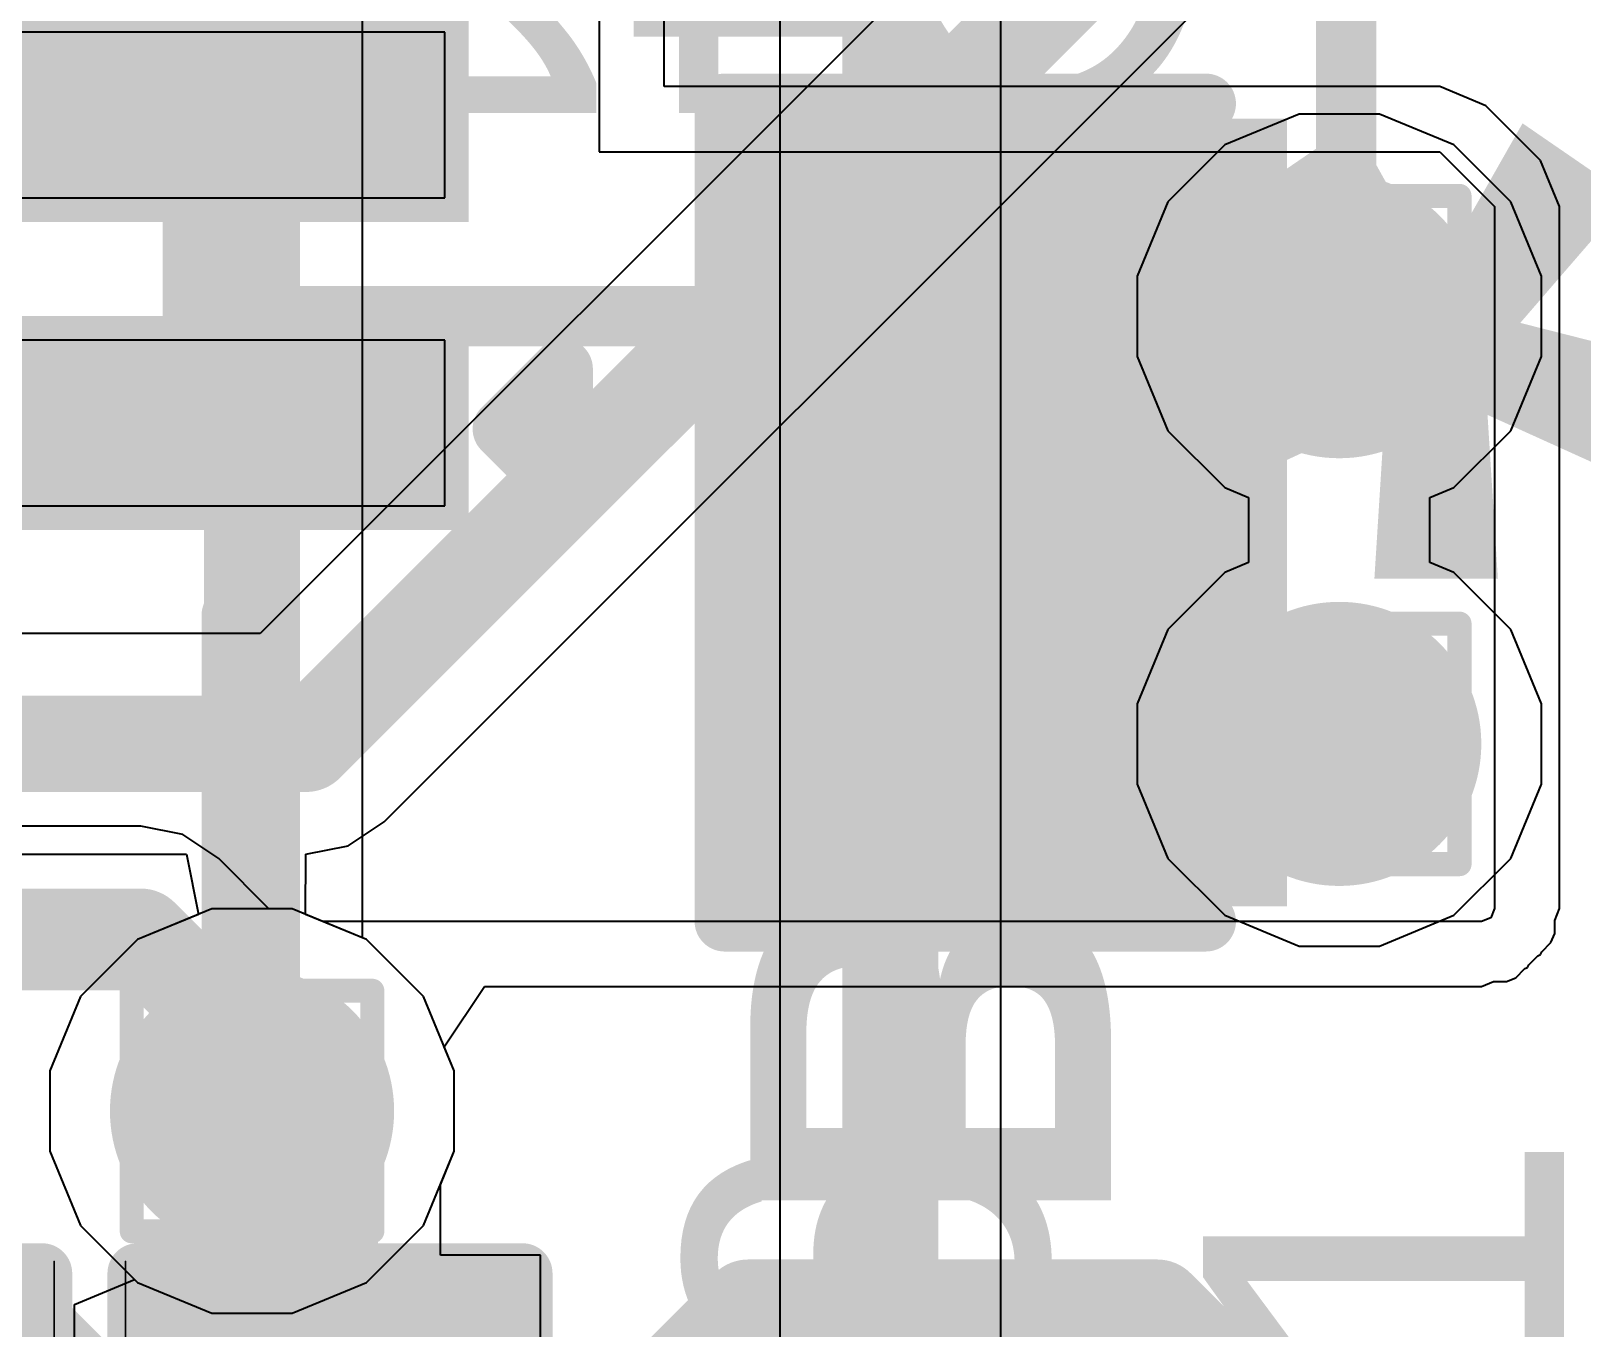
# Model space of a CAD drawing. Header units: inches. Extents: x -6 to 5433, y -4 to 5447.
# Drawn here: x 8.854 to 12.127, y 6.789 to 9.526 of the extents above; entities that cross this region are included whole.
import ezdxf

# ---------------------------------------------------------------- set-up
doc = ezdxf.new("R2010")
doc.units = ezdxf.units.IN
for name, color, linetype in [('Bottom Layer', 5, 'Continuous'), ('Bottom Overlay', 54, 'Continuous'), ('Bottom Paste', 16, 'Continuous'), ('Bottom Solder', 6, 'Continuous'), ('Drill Drawing', 1, 'Continuous'), ('Ground', 16, 'Continuous'), ('Power', 76, 'Continuous'), ('Top Layer', 1, 'Continuous'), ('Top Overlay', 2, 'Continuous'), ('Top Paste', 8, 'Continuous'), ('Top Solder', 216, 'Continuous'), ('Via Holes', 16, 'Continuous')]:
    doc.layers.add(name, color=color, linetype=linetype)
doc.styles.add('Arial', font='', dxfattribs={"height": 0.2})
doc.styles.add('Arial_Bold', font='', dxfattribs={"height": 0.2})
doc.styles.get('Arial').set_extended_font_data('Arial')
doc.styles.get('Arial_Bold').set_extended_font_data('Arial', bold=True)

# ---------------------------------------------------------------- blocks, each defined once
blk = doc.blocks.new('16_QFN__4_4__38')
at = {"layer": 'Top Layer'}
for points in [[(-1.55, 1.1402), (-1.55, 0.7902), (-2.55, 0.7902), (-2.55, 1.1402)], [(-1.55, 0.49), (-1.55, 0.14), (-2.55, 0.14), (-2.55, 0.49)]]:
    blk.add_hatch(color=1, dxfattribs=at).paths.add_polyline_path(points)
at = {"layer": 'Top Solder'}
for points in [[(-1.4992, 1.191), (-1.4992, 0.7394), (-2.6008, 0.7394), (-2.6008, 1.191)], [(-1.4992, 0.5408), (-1.4992, 0.0892), (-2.6008, 0.0892), (-2.6008, 0.5408)]]:
    blk.add_hatch(color=216, dxfattribs=at).paths.add_polyline_path(points)
at = {"layer": 'Top Overlay'}
for points in [[(-2.1, 2.1, 0.127, 0.127, 0), (-2.1, 1.3713, 0.127, 0.127, 0)], [(-1.3967, 2.1, 0.127, 0.127, 0), (-2.1, 2.1, 0.127, 0.127, 0)], [(-2.7993, 1.1049, 0.127, 0.127, 0), (-2.7993, 0.8509, 0.127, 0.127, 0)], [(-2.6723, 0.9779, 0.127, 0.127, 0), (-2.7993, 1.1049, 0.127, 0.127, 0)], [(-2.6723, 0.9779, 0.127, 0.127, 0), (-2.7993, 0.8509, 0.127, 0.127, 0)]]:
    blk.add_lwpolyline(points, format="xyseb", dxfattribs=at)
for points in [[(-2.1317, 2.1, 0.0635, 0.0635, 1), (-2.0682, 2.1, 0.0635, 0.0635, 1)], [(-2.1317, 2.1, 0.0635, 0.0635, 1), (-2.0682, 2.1, 0.0635, 0.0635, 1)], [(-2.1317, 1.3713, 0.0635, 0.0635, 1), (-2.0682, 1.3713, 0.0635, 0.0635, 1)], [(-2.8311, 1.1049, 0.0635, 0.0635, 1), (-2.7676, 1.1049, 0.0635, 0.0635, 1)], [(-2.8311, 1.1049, 0.0635, 0.0635, 1), (-2.7676, 1.1049, 0.0635, 0.0635, 1)], [(-2.7041, 0.9779, 0.0635, 0.0635, 1), (-2.6406, 0.9779, 0.0635, 0.0635, 1)], [(-2.7041, 0.9779, 0.0635, 0.0635, 1), (-2.6406, 0.9779, 0.0635, 0.0635, 1)], [(-2.8311, 0.8509, 0.0635, 0.0635, 1), (-2.7676, 0.8509, 0.0635, 0.0635, 1)], [(-2.8311, 0.8509, 0.0635, 0.0635, 1), (-2.7676, 0.8509, 0.0635, 0.0635, 1)]]:
    blk.add_lwpolyline(points, format="xyseb", close=True, dxfattribs=at)
at = {"layer": 'Top Paste'}
for p, q in [((-1.55, 1.1402), (-2.55, 1.1402)), ((-2.55, 1.1402), (-2.55, 0.7902)), ((-2.55, 0.7902), (-1.55, 0.7902)), ((-1.55, 0.49), (-2.55, 0.49)), ((-2.55, 0.49), (-2.55, 0.14)), ((-2.55, 0.14), (-1.55, 0.14))]:
    blk.add_line(p, q, dxfattribs=at)
blk = doc.blocks.new('R___0402_65')
at = {"layer": 'Top Layer'}
for points in [[(-0.6985, -0.3175), (-0.6985, 0.3175), (-0.2413, 0.3175), (-0.2413, -0.3175)], [(0.2413, -0.3175), (0.2413, 0.3175), (0.6985, 0.3175), (0.6985, -0.3175)]]:
    blk.add_hatch(color=1, dxfattribs=at).paths.add_polyline_path(points)
at = {"layer": 'Top Paste'}
for points in [[(-0.6985, -0.3175), (-0.6985, 0.3175), (-0.2413, 0.3175), (-0.2413, -0.3175)], [(0.2413, -0.3175), (0.2413, 0.3175), (0.6985, 0.3175), (0.6985, -0.3175)]]:
    blk.add_hatch(color=8, dxfattribs=at).paths.add_polyline_path(points)
at = {"layer": 'Top Solder'}
for points in [[(-0.7535, -0.3725), (-0.7535, 0.3725), (-0.1863, 0.3725), (-0.1863, -0.3725)], [(0.1863, -0.3725), (0.1863, 0.3725), (0.7535, 0.3725), (0.7535, -0.3725)]]:
    blk.add_hatch(color=216, dxfattribs=at).paths.add_polyline_path(points)
at = {"layer": 'Top Overlay'}
for points in [[(-0.7874, 0.4064, 0.127, 0.127, 0), (-0.7874, -0.4064, 0.127, 0.127, 0)], [(-0.7874, 0.4064, 0.127, 0.127, 0), (0.7874, 0.4064, 0.127, 0.127, 0)], [(0.7874, 0.4064, 0.127, 0.127, 0), (0.7874, -0.4064, 0.127, 0.127, 0)], [(-0.7874, -0.4064, 0.127, 0.127, 0), (0.7874, -0.4064, 0.127, 0.127, 0)], [(-0.8128, -0.4318, 0.00323, 0.00323, 0), (0.8128, -0.4318, 0.00323, 0.00323, 0)]]:
    blk.add_lwpolyline(points, format="xyseb", dxfattribs=at)
for points in [[(-0.8191, 0.4064, 0.0635, 0.0635, 1), (-0.7556, 0.4064, 0.0635, 0.0635, 1)], [(-0.8191, 0.4064, 0.0635, 0.0635, 1), (-0.7556, 0.4064, 0.0635, 0.0635, 1)], [(0.7556, 0.4064, 0.0635, 0.0635, 1), (0.8191, 0.4064, 0.0635, 0.0635, 1)], [(0.7556, 0.4064, 0.0635, 0.0635, 1), (0.8191, 0.4064, 0.0635, 0.0635, 1)], [(-0.8191, -0.4064, 0.0635, 0.0635, 1), (-0.7556, -0.4064, 0.0635, 0.0635, 1)], [(-0.8191, -0.4064, 0.0635, 0.0635, 1), (-0.7556, -0.4064, 0.0635, 0.0635, 1)], [(0.7556, -0.4064, 0.0635, 0.0635, 1), (0.8191, -0.4064, 0.0635, 0.0635, 1)], [(0.7556, -0.4064, 0.0635, 0.0635, 1), (0.8191, -0.4064, 0.0635, 0.0635, 1)], [(-0.8136, -0.4318, 0.00161, 0.00161, 1), (-0.812, -0.4318, 0.00161, 0.00161, 1)], [(0.812, -0.4318, 0.00161, 0.00161, 1), (0.8136, -0.4318, 0.00161, 0.00161, 1)]]:
    blk.add_lwpolyline(points, format="xyseb", close=True, dxfattribs=at)
blk = doc.blocks.new('R___0402_74')
at = {"layer": 'Top Layer'}
for points in [[(-0.6985, -0.3175), (-0.6985, 0.3175), (-0.2413, 0.3175), (-0.2413, -0.3175)], [(0.2413, -0.3175), (0.2413, 0.3175), (0.6985, 0.3175), (0.6985, -0.3175)]]:
    blk.add_hatch(color=1, dxfattribs=at).paths.add_polyline_path(points)
at = {"layer": 'Top Paste'}
for points in [[(-0.6985, -0.3175), (-0.6985, 0.3175), (-0.2413, 0.3175), (-0.2413, -0.3175)], [(0.2413, -0.3175), (0.2413, 0.3175), (0.6985, 0.3175), (0.6985, -0.3175)]]:
    blk.add_hatch(color=8, dxfattribs=at).paths.add_polyline_path(points)
at = {"layer": 'Top Solder'}
for points in [[(-0.7535, -0.3725), (-0.7535, 0.3725), (-0.1863, 0.3725), (-0.1863, -0.3725)], [(0.1863, -0.3725), (0.1863, 0.3725), (0.7535, 0.3725), (0.7535, -0.3725)]]:
    blk.add_hatch(color=216, dxfattribs=at).paths.add_polyline_path(points)
at = {"layer": 'Top Overlay'}
for points in [[(-0.7874, -0.4064, 0.127, 0.127, 0), (-0.7874, 0.4064, 0.127, 0.127, 0)], [(0.7874, 0.4064, 0.127, 0.127, 0), (-0.7874, 0.4064, 0.127, 0.127, 0)], [(0.7874, -0.4064, 0.127, 0.127, 0), (0.7874, 0.4064, 0.127, 0.127, 0)], [(0.7874, -0.4064, 0.127, 0.127, 0), (-0.7874, -0.4064, 0.127, 0.127, 0)], [(0.8128, -0.4318, 0.00323, 0.00323, 0), (-0.8128, -0.4318, 0.00323, 0.00323, 0)]]:
    blk.add_lwpolyline(points, format="xyseb", dxfattribs=at)
for points in [[(-0.8191, 0.4064, 0.0635, 0.0635, 1), (-0.7556, 0.4064, 0.0635, 0.0635, 1)], [(-0.8191, 0.4064, 0.0635, 0.0635, 1), (-0.7556, 0.4064, 0.0635, 0.0635, 1)], [(0.7556, 0.4064, 0.0635, 0.0635, 1), (0.8191, 0.4064, 0.0635, 0.0635, 1)], [(0.7556, 0.4064, 0.0635, 0.0635, 1), (0.8191, 0.4064, 0.0635, 0.0635, 1)], [(-0.8191, -0.4064, 0.0635, 0.0635, 1), (-0.7556, -0.4064, 0.0635, 0.0635, 1)], [(-0.8191, -0.4064, 0.0635, 0.0635, 1), (-0.7556, -0.4064, 0.0635, 0.0635, 1)], [(0.7556, -0.4064, 0.0635, 0.0635, 1), (0.8191, -0.4064, 0.0635, 0.0635, 1)], [(0.7556, -0.4064, 0.0635, 0.0635, 1), (0.8191, -0.4064, 0.0635, 0.0635, 1)], [(-0.8136, -0.4318, 0.00161, 0.00161, 1), (-0.812, -0.4318, 0.00161, 0.00161, 1)], [(0.812, -0.4318, 0.00161, 0.00161, 1), (0.8136, -0.4318, 0.00161, 0.00161, 1)]]:
    blk.add_lwpolyline(points, format="xyseb", close=True, dxfattribs=at)
blk = doc.blocks.new('T__________B_121')
at = {"layer": 'Bottom Layer'}
blk.add_hatch(color=5, dxfattribs=at).paths.add_polyline_path([(0.381, 0.762), (-0.381, 0.762), (-0.762, 0.381), (-0.762, -0.381), (-0.381, -0.762), (0.381, -0.762), (0.762, -0.381), (0.762, 0.381)])
at = {"layer": 'Bottom Paste'}
blk.add_hatch(color=16, dxfattribs=at).paths.add_polyline_path([(0.381, 0.762), (-0.381, 0.762), (-0.762, 0.381), (-0.762, -0.381), (-0.381, -0.762), (0.381, -0.762), (0.762, -0.381), (0.762, 0.381)])
at = {"layer": 'Bottom Solder'}
blk.add_hatch(color=6, dxfattribs=at).paths.add_polyline_path([(0.4318, 0.8636), (-0.4318, 0.8636), (-0.8636, 0.4318), (-0.8636, -0.4318), (-0.4318, -0.8636), (0.4318, -0.8636), (0.8636, -0.4318), (0.8636, 0.4318)])
at = {"layer": 'Bottom Overlay'}
for points in [[(-0.4318, 0.9398, 0.2, 0.2, 0), (-0.9398, 0.4318, 0.2, 0.2, 0)], [(-0.4318, 0.9398, 0.2, 0.2, 0), (0.4318, 0.9398, 0.2, 0.2, 0)], [(0.4318, 0.9398, 0.2, 0.2, 0), (0.9398, 0.4318, 0.2, 0.2, 0)], [(-0.9398, 0.4318, 0.2, 0.2, 0), (-0.9398, -0.4318, 0.2, 0.2, 0)], [(0.9398, 0.4318, 0.2, 0.2, 0), (0.9398, -0.4318, 0.2, 0.2, 0)], [(-0.9398, -0.4318, 0.2, 0.2, 0), (-0.4318, -0.9398, 0.2, 0.2, 0)], [(0.9398, -0.4318, 0.2, 0.2, 0), (0.4318, -0.9398, 0.2, 0.2, 0)], [(-0.4318, -0.9398, 0.2, 0.2, 0), (0.4318, -0.9398, 0.2, 0.2, 0)]]:
    blk.add_lwpolyline(points, format="xyseb", dxfattribs=at)
for points in [[(-0.4818, 0.9398, 0.1, 0.1, 1), (-0.3818, 0.9398, 0.1, 0.1, 1)], [(-0.4818, 0.9398, 0.1, 0.1, 1), (-0.3818, 0.9398, 0.1, 0.1, 1)], [(0.3818, 0.9398, 0.1, 0.1, 1), (0.4818, 0.9398, 0.1, 0.1, 1)], [(0.3818, 0.9398, 0.1, 0.1, 1), (0.4818, 0.9398, 0.1, 0.1, 1)], [(-0.9898, 0.4318, 0.1, 0.1, 1), (-0.8898, 0.4318, 0.1, 0.1, 1)], [(-0.9898, 0.4318, 0.1, 0.1, 1), (-0.8898, 0.4318, 0.1, 0.1, 1)], [(0.8898, 0.4318, 0.1, 0.1, 1), (0.9898, 0.4318, 0.1, 0.1, 1)], [(0.8898, 0.4318, 0.1, 0.1, 1), (0.9898, 0.4318, 0.1, 0.1, 1)], [(-0.9898, -0.4318, 0.1, 0.1, 1), (-0.8898, -0.4318, 0.1, 0.1, 1)], [(-0.9898, -0.4318, 0.1, 0.1, 1), (-0.8898, -0.4318, 0.1, 0.1, 1)], [(0.8898, -0.4318, 0.1, 0.1, 1), (0.9898, -0.4318, 0.1, 0.1, 1)], [(0.8898, -0.4318, 0.1, 0.1, 1), (0.9898, -0.4318, 0.1, 0.1, 1)], [(-0.4818, -0.9398, 0.1, 0.1, 1), (-0.3818, -0.9398, 0.1, 0.1, 1)], [(-0.4818, -0.9398, 0.1, 0.1, 1), (-0.3818, -0.9398, 0.1, 0.1, 1)], [(0.3818, -0.9398, 0.1, 0.1, 1), (0.4818, -0.9398, 0.1, 0.1, 1)], [(0.3818, -0.9398, 0.1, 0.1, 1), (0.4818, -0.9398, 0.1, 0.1, 1)]]:
    blk.add_lwpolyline(points, format="xyseb", close=True, dxfattribs=at)
blk = doc.blocks.new('T__________B_122')
at = {"layer": 'Bottom Layer'}
blk.add_hatch(color=5, dxfattribs=at).paths.add_polyline_path([(0.381, 0.762), (-0.381, 0.762), (-0.762, 0.381), (-0.762, -0.381), (-0.381, -0.762), (0.381, -0.762), (0.762, -0.381), (0.762, 0.381)])
at = {"layer": 'Bottom Paste'}
blk.add_hatch(color=16, dxfattribs=at).paths.add_polyline_path([(0.381, 0.762), (-0.381, 0.762), (-0.762, 0.381), (-0.762, -0.381), (-0.381, -0.762), (0.381, -0.762), (0.762, -0.381), (0.762, 0.381)])
at = {"layer": 'Bottom Solder'}
blk.add_hatch(color=6, dxfattribs=at).paths.add_polyline_path([(0.4318, 0.8636), (-0.4318, 0.8636), (-0.8636, 0.4318), (-0.8636, -0.4318), (-0.4318, -0.8636), (0.4318, -0.8636), (0.8636, -0.4318), (0.8636, 0.4318)])
at = {"layer": 'Bottom Overlay'}
for points in [[(-0.4318, 0.9398, 0.2, 0.2, 0), (-0.9398, 0.4318, 0.2, 0.2, 0)], [(-0.4318, 0.9398, 0.2, 0.2, 0), (0.4318, 0.9398, 0.2, 0.2, 0)], [(0.4318, 0.9398, 0.2, 0.2, 0), (0.9398, 0.4318, 0.2, 0.2, 0)], [(-0.9398, 0.4318, 0.2, 0.2, 0), (-0.9398, -0.4318, 0.2, 0.2, 0)], [(0.9398, 0.4318, 0.2, 0.2, 0), (0.9398, -0.4318, 0.2, 0.2, 0)], [(-0.9398, -0.4318, 0.2, 0.2, 0), (-0.4318, -0.9398, 0.2, 0.2, 0)], [(0.9398, -0.4318, 0.2, 0.2, 0), (0.4318, -0.9398, 0.2, 0.2, 0)], [(-0.4318, -0.9398, 0.2, 0.2, 0), (0.4318, -0.9398, 0.2, 0.2, 0)]]:
    blk.add_lwpolyline(points, format="xyseb", dxfattribs=at)
for points in [[(-0.4818, 0.9398, 0.1, 0.1, 1), (-0.3818, 0.9398, 0.1, 0.1, 1)], [(-0.4818, 0.9398, 0.1, 0.1, 1), (-0.3818, 0.9398, 0.1, 0.1, 1)], [(0.3818, 0.9398, 0.1, 0.1, 1), (0.4818, 0.9398, 0.1, 0.1, 1)], [(0.3818, 0.9398, 0.1, 0.1, 1), (0.4818, 0.9398, 0.1, 0.1, 1)], [(-0.9898, 0.4318, 0.1, 0.1, 1), (-0.8898, 0.4318, 0.1, 0.1, 1)], [(-0.9898, 0.4318, 0.1, 0.1, 1), (-0.8898, 0.4318, 0.1, 0.1, 1)], [(0.8898, 0.4318, 0.1, 0.1, 1), (0.9898, 0.4318, 0.1, 0.1, 1)], [(0.8898, 0.4318, 0.1, 0.1, 1), (0.9898, 0.4318, 0.1, 0.1, 1)], [(-0.9898, -0.4318, 0.1, 0.1, 1), (-0.8898, -0.4318, 0.1, 0.1, 1)], [(-0.9898, -0.4318, 0.1, 0.1, 1), (-0.8898, -0.4318, 0.1, 0.1, 1)], [(0.8898, -0.4318, 0.1, 0.1, 1), (0.9898, -0.4318, 0.1, 0.1, 1)], [(0.8898, -0.4318, 0.1, 0.1, 1), (0.9898, -0.4318, 0.1, 0.1, 1)], [(-0.4818, -0.9398, 0.1, 0.1, 1), (-0.3818, -0.9398, 0.1, 0.1, 1)], [(-0.4818, -0.9398, 0.1, 0.1, 1), (-0.3818, -0.9398, 0.1, 0.1, 1)], [(0.3818, -0.9398, 0.1, 0.1, 1), (0.4818, -0.9398, 0.1, 0.1, 1)], [(0.3818, -0.9398, 0.1, 0.1, 1), (0.4818, -0.9398, 0.1, 0.1, 1)]]:
    blk.add_lwpolyline(points, format="xyseb", close=True, dxfattribs=at)
blk = doc.blocks.new('C___0805_169')
at = {"layer": 'Top Layer'}
blk.add_hatch(color=1, dxfattribs=at).paths.add_polyline_path([(0.508, 0.762), (1.524, 0.762), (1.524, -0.762), (0.508, -0.762)])
at = {"layer": 'Top Paste'}
blk.add_hatch(color=8, dxfattribs=at).paths.add_polyline_path([(0.508, 0.762), (1.524, 0.762), (1.524, -0.762), (0.508, -0.762)])
at = {"layer": 'Top Solder'}
blk.add_hatch(color=216, dxfattribs=at).paths.add_polyline_path([(0.438, 0.832), (1.594, 0.832), (1.594, -0.832), (0.438, -0.832)])
at = {"layer": 'Top Overlay'}
for points in [[(1.6256, 0.8636, 0.127, 0.127, 0), (0.6096, 0.8636, 0.127, 0.127, 0)], [(1.6256, 0.8636, 0.127, 0.127, 0), (1.6256, -0.8636, 0.127, 0.127, 0)], [(1.6256, -0.8636, 0.127, 0.127, 0), (0.6096, -0.8636, 0.127, 0.127, 0)]]:
    blk.add_lwpolyline(points, format="xyseb", dxfattribs=at)
for points in [[(0.5778, 0.8636, 0.0635, 0.0635, 1), (0.6413, 0.8636, 0.0635, 0.0635, 1)], [(1.5938, 0.8636, 0.0635, 0.0635, 1), (1.6574, 0.8636, 0.0635, 0.0635, 1)], [(1.5938, 0.8636, 0.0635, 0.0635, 1), (1.6574, 0.8636, 0.0635, 0.0635, 1)], [(0.5778, -0.8636, 0.0635, 0.0635, 1), (0.6413, -0.8636, 0.0635, 0.0635, 1)], [(1.5938, -0.8636, 0.0635, 0.0635, 1), (1.6574, -0.8636, 0.0635, 0.0635, 1)], [(1.5938, -0.8636, 0.0635, 0.0635, 1), (1.6574, -0.8636, 0.0635, 0.0635, 1)]]:
    blk.add_lwpolyline(points, format="xyseb", close=True, dxfattribs=at)

msp = doc.modelspace()

# ---------------------------------------------------------------- hatches: boundary and pattern name
at = {"layer": 'Bottom Layer'}
h = msp.add_hatch(color=5, dxfattribs=at)
edge = h.paths.add_edge_path()
edge.add_arc((11.616, 8.9237), 0.3, 0, 360)
h = msp.add_hatch(color=5, dxfattribs=at)
edge = h.paths.add_edge_path()
edge.add_arc((11.616, 8.0204), 0.3, 0, 360)
h = msp.add_hatch(color=5, dxfattribs=at)
edge = h.paths.add_edge_path()
edge.add_arc((9.3203, 7.245), 0.3, 0, 360)
at = {"layer": 'Ground'}
h = msp.add_hatch(color=16, dxfattribs=at)
edge = h.paths.add_edge_path()
edge.add_arc((11.616, 8.9237), 0.3, 0, 360)
h = msp.add_hatch(color=16, dxfattribs=at)
edge = h.paths.add_edge_path()
edge.add_arc((11.616, 8.0204), 0.3, 0, 360)
h = msp.add_hatch(color=16, dxfattribs=at)
edge = h.paths.add_edge_path()
edge.add_arc((9.3203, 7.245), 0.3, 0, 360)
at = {"layer": 'Power'}
h = msp.add_hatch(color=76, dxfattribs=at)
edge = h.paths.add_edge_path()
edge.add_arc((11.616, 8.9237), 0.3, 0, 360)
h = msp.add_hatch(color=76, dxfattribs=at)
edge = h.paths.add_edge_path()
edge.add_arc((11.616, 8.0204), 0.3, 0, 360)
h = msp.add_hatch(color=76, dxfattribs=at)
edge = h.paths.add_edge_path()
edge.add_arc((9.3203, 7.245), 0.3, 0, 360)
at = {"layer": 'Top Layer'}
h = msp.add_hatch(color=1, dxfattribs=at)
edge = h.paths.add_edge_path()
edge.add_arc((11.616, 8.9237), 0.3, 0, 360)
h = msp.add_hatch(color=1, dxfattribs=at)
edge = h.paths.add_edge_path()
edge.add_arc((11.616, 8.0204), 0.3, 0, 360)
h = msp.add_hatch(color=1, dxfattribs=at)
edge = h.paths.add_edge_path()
edge.add_arc((9.3203, 7.245), 0.3, 0, 360)
at = {"layer": 'Via Holes'}
h = msp.add_hatch(color=7, dxfattribs=at)
edge = h.paths.add_edge_path()
edge.add_arc((11.616, 8.9237), 0.15, 0, 360)
h = msp.add_hatch(color=7, dxfattribs=at)
edge = h.paths.add_edge_path()
edge.add_arc((11.616, 8.0204), 0.15, 0, 360)
h = msp.add_hatch(color=7, dxfattribs=at)
edge = h.paths.add_edge_path()
edge.add_arc((9.3203, 7.245), 0.15, 0, 360)

# ---------------------------------------------------------------- linework, layer by layer
at = {"layer": 'Bottom Layer'}
for p, q in [((12.4855, 11.4012), (9.3377, 8.2535)), ((9.5991, 7.8556), (12.7468, 11.0033)), ((11.5311, 9.3507), (11.3742, 9.2857)), ((11.701, 9.3507), (11.5311, 9.3507)), ((11.8579, 9.2857), (11.701, 9.3507)), ((11.3742, 9.2857), (11.254, 9.1655)), ((11.978, 9.1655), (11.8579, 9.2857)), ((11.254, 9.1655), (11.189, 9.0086)), ((12.043, 9.0086), (11.978, 9.1655)), ((11.189, 9.0086), (11.189, 8.8387)), ((12.043, 8.8387), (12.043, 9.0086)), ((11.189, 8.8387), (11.254, 8.6818)), ((11.978, 8.6818), (12.043, 8.8387)), ((11.254, 8.6818), (11.3742, 8.5617)), ((11.8579, 8.5617), (11.978, 8.6818)), ((11.3742, 8.5617), (11.4247, 8.5408)), ((11.8074, 8.5408), (11.8579, 8.5617)), ((11.4247, 8.5408), (11.4247, 8.4033)), ((11.8074, 8.4033), (11.8074, 8.5408)), ((11.3742, 8.3824), (11.254, 8.2623)), ((11.4247, 8.4033), (11.3742, 8.3824)), ((11.8579, 8.3824), (11.8074, 8.4033)), ((11.978, 8.2623), (11.8579, 8.3824)), ((9.3377, 8.2535), (5.9941, 8.2535)), ((11.254, 8.2623), (11.189, 8.1053)), ((12.043, 8.1053), (11.978, 8.2623)), ((11.189, 8.1053), (11.189, 7.9355)), ((12.043, 7.9355), (12.043, 8.1053)), ((11.189, 7.9355), (11.254, 7.7785)), ((11.978, 7.7785), (12.043, 7.9355)), ((9.5234, 7.8051), (9.5991, 7.8556)), ((9.4342, 7.7873), (9.5234, 7.8051)), ((5.8976, 7.7873), (9.1819, 7.7873)), ((9.1819, 7.7873), (9.2071, 7.6603)), ((9.4335, 7.6603), (9.4342, 7.7873)), ((11.254, 7.7785), (11.3742, 7.6584)), ((11.8579, 7.6584), (11.978, 7.7785)), ((9.2071, 7.6603), (9.0784, 7.607)), ((9.5622, 7.607), (9.4335, 7.6603)), ((11.3742, 7.6584), (11.5311, 7.5934)), ((11.701, 7.5934), (11.8579, 7.6584)), ((9.0784, 7.607), (8.9583, 7.4869)), ((9.6823, 7.4869), (9.5622, 7.607)), ((11.5311, 7.5934), (11.701, 7.5934)), ((8.9583, 7.4869), (8.8933, 7.3299)), ((9.7473, 7.3299), (9.6823, 7.4869)), ((8.8933, 7.3299), (8.8933, 7.1601)), ((9.7473, 7.1601), (9.7473, 7.3299)), ((8.8933, 7.1601), (8.9583, 7.0031)), ((9.6823, 7.0031), (9.7473, 7.1601)), ((8.9583, 7.0031), (9.0784, 6.883)), ((9.5622, 6.883), (9.6823, 7.0031)), ((9.0784, 6.883), (9.2354, 6.818)), ((9.4052, 6.818), (9.5622, 6.883)), ((9.2354, 6.818), (9.4052, 6.818))]:
    msp.add_line(p, q, dxfattribs=at)
for points in [[(9.4342, 8.0204, 0.2032, 0.2032, 0), (12.6503, 11.2364, 0.2032, 0.2032, 0)], [(5.8976, 8.0204, 0.2032, 0.2032, 0), (9.4342, 8.0204, 0.2032, 0.2032, 0)]]:
    msp.add_lwpolyline(points, format="xyseb", dxfattribs=at)
msp.add_lwpolyline([(9.3834, 8.0204, 0.1016, 0.1016, 1), (9.485, 8.0204, 0.1016, 0.1016, 1)], format="xyseb", close=True, dxfattribs=at)
msp.add_lwpolyline([(9.3834, 8.0204, 0.1016, 0.1016, 1), (9.485, 8.0204, 0.1016, 0.1016, 1)], format="xyseb", close=True, dxfattribs=at)
at = {"layer": 'Bottom Overlay'}
for points in [[(9.1948, 8.9331, 0.127, 0.127, 0), (9.1948, 13.5382, 0.127, 0.127, 0)], [(11.6305, 8.9237, 0.127, 0.127, 0), (11.6305, 13.5287, 0.127, 0.127, 0)], [(9.1948, 8.9237, 0.127, 0.127, 0), (11.6305, 8.9237, 0.127, 0.127, 0)]]:
    msp.add_lwpolyline(points, format="xyseb", dxfattribs=at)
for points in [[(9.1631, 8.9331, 0.0635, 0.0635, 1), (9.2265, 8.9331, 0.0635, 0.0635, 1)], [(9.1631, 8.9237, 0.0635, 0.0635, 1), (9.2265, 8.9237, 0.0635, 0.0635, 1)], [(11.5988, 8.9237, 0.0635, 0.0635, 1), (11.6623, 8.9237, 0.0635, 0.0635, 1)], [(11.5988, 8.9237, 0.0635, 0.0635, 1), (11.6623, 8.9237, 0.0635, 0.0635, 1)]]:
    msp.add_lwpolyline(points, format="xyseb", close=True, dxfattribs=at)
at = {"layer": 'Drill Drawing'}
for points in [[(11.362, 9.1777, 0.0508, 0.0508, 0), (11.87, 9.1777, 0.0508, 0.0508, 0)], [(11.362, 8.6697, 0.0508, 0.0508, 0), (11.362, 9.1777, 0.0508, 0.0508, 0)], [(11.87, 8.6697, 0.0508, 0.0508, 0), (11.87, 9.1777, 0.0508, 0.0508, 0)], [(11.4636, 9.0761, 0.0508, 0.0508, 0), (11.7684, 9.0761, 0.0508, 0.0508, 0)], [(11.4636, 8.7713, 0.0508, 0.0508, 0), (11.4636, 9.0761, 0.0508, 0.0508, 0)], [(11.7684, 8.7713, 0.0508, 0.0508, 0), (11.7684, 9.0761, 0.0508, 0.0508, 0)], [(11.4636, 8.7713, 0.0508, 0.0508, 0), (11.7684, 8.7713, 0.0508, 0.0508, 0)], [(11.362, 8.6697, 0.0508, 0.0508, 0), (11.87, 8.6697, 0.0508, 0.0508, 0)], [(11.362, 8.2744, 0.0508, 0.0508, 0), (11.87, 8.2744, 0.0508, 0.0508, 0)], [(11.362, 7.7664, 0.0508, 0.0508, 0), (11.362, 8.2744, 0.0508, 0.0508, 0)], [(11.87, 7.7664, 0.0508, 0.0508, 0), (11.87, 8.2744, 0.0508, 0.0508, 0)], [(11.4636, 8.1728, 0.0508, 0.0508, 0), (11.7684, 8.1728, 0.0508, 0.0508, 0)], [(11.4636, 7.868, 0.0508, 0.0508, 0), (11.4636, 8.1728, 0.0508, 0.0508, 0)], [(11.7684, 7.868, 0.0508, 0.0508, 0), (11.7684, 8.1728, 0.0508, 0.0508, 0)], [(11.4636, 7.868, 0.0508, 0.0508, 0), (11.7684, 7.868, 0.0508, 0.0508, 0)], [(11.362, 7.7664, 0.0508, 0.0508, 0), (11.87, 7.7664, 0.0508, 0.0508, 0)], [(9.0663, 7.499, 0.0508, 0.0508, 0), (9.5743, 7.499, 0.0508, 0.0508, 0)], [(9.0663, 6.991, 0.0508, 0.0508, 0), (9.0663, 7.499, 0.0508, 0.0508, 0)], [(9.5743, 6.991, 0.0508, 0.0508, 0), (9.5743, 7.499, 0.0508, 0.0508, 0)], [(9.1679, 7.3974, 0.0508, 0.0508, 0), (9.4727, 7.3974, 0.0508, 0.0508, 0)], [(9.1679, 7.0926, 0.0508, 0.0508, 0), (9.1679, 7.3974, 0.0508, 0.0508, 0)], [(9.4727, 7.0926, 0.0508, 0.0508, 0), (9.4727, 7.3974, 0.0508, 0.0508, 0)], [(9.1679, 7.0926, 0.0508, 0.0508, 0), (9.4727, 7.0926, 0.0508, 0.0508, 0)], [(9.0663, 6.991, 0.0508, 0.0508, 0), (9.5743, 6.991, 0.0508, 0.0508, 0)]]:
    msp.add_lwpolyline(points, format="xyseb", dxfattribs=at)
for points in [[(11.3493, 9.1777, 0.0254, 0.0254, 1), (11.3747, 9.1777, 0.0254, 0.0254, 1)], [(11.3493, 9.1777, 0.0254, 0.0254, 1), (11.3747, 9.1777, 0.0254, 0.0254, 1)], [(11.8573, 9.1777, 0.0254, 0.0254, 1), (11.8827, 9.1777, 0.0254, 0.0254, 1)], [(11.8573, 9.1777, 0.0254, 0.0254, 1), (11.8827, 9.1777, 0.0254, 0.0254, 1)], [(11.4509, 9.0761, 0.0254, 0.0254, 1), (11.4763, 9.0761, 0.0254, 0.0254, 1)], [(11.4509, 9.0761, 0.0254, 0.0254, 1), (11.4763, 9.0761, 0.0254, 0.0254, 1)], [(11.7557, 9.0761, 0.0254, 0.0254, 1), (11.7811, 9.0761, 0.0254, 0.0254, 1)], [(11.7557, 9.0761, 0.0254, 0.0254, 1), (11.7811, 9.0761, 0.0254, 0.0254, 1)], [(11.4509, 8.7713, 0.0254, 0.0254, 1), (11.4763, 8.7713, 0.0254, 0.0254, 1)], [(11.4509, 8.7713, 0.0254, 0.0254, 1), (11.4763, 8.7713, 0.0254, 0.0254, 1)], [(11.7557, 8.7713, 0.0254, 0.0254, 1), (11.7811, 8.7713, 0.0254, 0.0254, 1)], [(11.7557, 8.7713, 0.0254, 0.0254, 1), (11.7811, 8.7713, 0.0254, 0.0254, 1)], [(11.3493, 8.6697, 0.0254, 0.0254, 1), (11.3747, 8.6697, 0.0254, 0.0254, 1)], [(11.3493, 8.6697, 0.0254, 0.0254, 1), (11.3747, 8.6697, 0.0254, 0.0254, 1)], [(11.8573, 8.6697, 0.0254, 0.0254, 1), (11.8827, 8.6697, 0.0254, 0.0254, 1)], [(11.8573, 8.6697, 0.0254, 0.0254, 1), (11.8827, 8.6697, 0.0254, 0.0254, 1)], [(11.3493, 8.2744, 0.0254, 0.0254, 1), (11.3747, 8.2744, 0.0254, 0.0254, 1)], [(11.3493, 8.2744, 0.0254, 0.0254, 1), (11.3747, 8.2744, 0.0254, 0.0254, 1)], [(11.8573, 8.2744, 0.0254, 0.0254, 1), (11.8827, 8.2744, 0.0254, 0.0254, 1)], [(11.8573, 8.2744, 0.0254, 0.0254, 1), (11.8827, 8.2744, 0.0254, 0.0254, 1)], [(11.4509, 8.1728, 0.0254, 0.0254, 1), (11.4763, 8.1728, 0.0254, 0.0254, 1)], [(11.4509, 8.1728, 0.0254, 0.0254, 1), (11.4763, 8.1728, 0.0254, 0.0254, 1)], [(11.7557, 8.1728, 0.0254, 0.0254, 1), (11.7811, 8.1728, 0.0254, 0.0254, 1)], [(11.7557, 8.1728, 0.0254, 0.0254, 1), (11.7811, 8.1728, 0.0254, 0.0254, 1)], [(11.4509, 7.868, 0.0254, 0.0254, 1), (11.4763, 7.868, 0.0254, 0.0254, 1)], [(11.4509, 7.868, 0.0254, 0.0254, 1), (11.4763, 7.868, 0.0254, 0.0254, 1)], [(11.7557, 7.868, 0.0254, 0.0254, 1), (11.7811, 7.868, 0.0254, 0.0254, 1)], [(11.7557, 7.868, 0.0254, 0.0254, 1), (11.7811, 7.868, 0.0254, 0.0254, 1)], [(11.3493, 7.7664, 0.0254, 0.0254, 1), (11.3747, 7.7664, 0.0254, 0.0254, 1)], [(11.3493, 7.7664, 0.0254, 0.0254, 1), (11.3747, 7.7664, 0.0254, 0.0254, 1)], [(11.8573, 7.7664, 0.0254, 0.0254, 1), (11.8827, 7.7664, 0.0254, 0.0254, 1)], [(11.8573, 7.7664, 0.0254, 0.0254, 1), (11.8827, 7.7664, 0.0254, 0.0254, 1)], [(9.0536, 7.499, 0.0254, 0.0254, 1), (9.079, 7.499, 0.0254, 0.0254, 1)], [(9.0536, 7.499, 0.0254, 0.0254, 1), (9.079, 7.499, 0.0254, 0.0254, 1)], [(9.5616, 7.499, 0.0254, 0.0254, 1), (9.587, 7.499, 0.0254, 0.0254, 1)], [(9.5616, 7.499, 0.0254, 0.0254, 1), (9.587, 7.499, 0.0254, 0.0254, 1)], [(9.1552, 7.3974, 0.0254, 0.0254, 1), (9.1806, 7.3974, 0.0254, 0.0254, 1)], [(9.1552, 7.3974, 0.0254, 0.0254, 1), (9.1806, 7.3974, 0.0254, 0.0254, 1)], [(9.46, 7.3974, 0.0254, 0.0254, 1), (9.4854, 7.3974, 0.0254, 0.0254, 1)], [(9.46, 7.3974, 0.0254, 0.0254, 1), (9.4854, 7.3974, 0.0254, 0.0254, 1)], [(9.1552, 7.0926, 0.0254, 0.0254, 1), (9.1806, 7.0926, 0.0254, 0.0254, 1)], [(9.1552, 7.0926, 0.0254, 0.0254, 1), (9.1806, 7.0926, 0.0254, 0.0254, 1)], [(9.46, 7.0926, 0.0254, 0.0254, 1), (9.4854, 7.0926, 0.0254, 0.0254, 1)], [(9.46, 7.0926, 0.0254, 0.0254, 1), (9.4854, 7.0926, 0.0254, 0.0254, 1)], [(9.0536, 6.991, 0.0254, 0.0254, 1), (9.079, 6.991, 0.0254, 0.0254, 1)], [(9.0536, 6.991, 0.0254, 0.0254, 1), (9.079, 6.991, 0.0254, 0.0254, 1)], [(9.5616, 6.991, 0.0254, 0.0254, 1), (9.587, 6.991, 0.0254, 0.0254, 1)], [(9.5616, 6.991, 0.0254, 0.0254, 1), (9.587, 6.991, 0.0254, 0.0254, 1)]]:
    msp.add_lwpolyline(points, format="xyseb", close=True, dxfattribs=at)
at = {"layer": 'Ground'}
for p, q in [((9.5534, 7.6106), (9.5534, 10.6897)), ((10.4349, 10.3024), (10.4349, 6.1734)), ((10.9011, 6.0769), (10.9011, 10.3024)), ((11.5311, 9.3507), (11.3742, 9.2857)), ((11.701, 9.3507), (11.5311, 9.3507)), ((11.8579, 9.2857), (11.701, 9.3507)), ((11.3742, 9.2857), (11.254, 9.1655)), ((11.978, 9.1655), (11.8579, 9.2857)), ((11.254, 9.1655), (11.189, 9.0086)), ((12.043, 9.0086), (11.978, 9.1655)), ((11.189, 9.0086), (11.189, 8.8387)), ((12.043, 8.8387), (12.043, 9.0086)), ((11.189, 8.8387), (11.254, 8.6818)), ((11.978, 8.6818), (12.043, 8.8387)), ((11.254, 8.6818), (11.3742, 8.5617)), ((11.8579, 8.5617), (11.978, 8.6818)), ((11.3742, 8.5617), (11.4247, 8.5408)), ((11.8074, 8.5408), (11.8579, 8.5617)), ((11.4247, 8.5408), (11.4247, 8.4033)), ((11.8074, 8.4033), (11.8074, 8.5408)), ((11.3742, 8.3824), (11.254, 8.2623)), ((11.4247, 8.4033), (11.3742, 8.3824)), ((11.8579, 8.3824), (11.8074, 8.4033)), ((11.978, 8.2623), (11.8579, 8.3824)), ((11.254, 8.2623), (11.189, 8.1053)), ((12.043, 8.1053), (11.978, 8.2623)), ((11.189, 8.1053), (11.189, 7.9355)), ((12.043, 7.9355), (12.043, 8.1053)), ((11.189, 7.9355), (11.254, 7.7785)), ((11.978, 7.7785), (12.043, 7.9355)), ((11.254, 7.7785), (11.3742, 7.6584)), ((11.8579, 7.6584), (11.978, 7.7785)), ((11.3742, 7.6584), (11.5311, 7.5934)), ((11.701, 7.5934), (11.8579, 7.6584)), ((9.5622, 7.607), (9.5534, 7.6106)), ((9.6823, 7.4869), (9.5622, 7.607)), ((11.5311, 7.5934), (11.701, 7.5934)), ((9.7473, 7.3299), (9.6823, 7.4869)), ((9.7473, 7.1601), (9.7473, 7.3299)), ((9.6823, 7.0031), (9.7473, 7.1601)), ((9.5622, 6.883), (9.6823, 7.0031)), ((8.9453, 6.8366), (9.0723, 6.8892)), ((9.0723, 6.8892), (9.0784, 6.883)), ((9.0784, 6.883), (9.2354, 6.818)), ((9.4052, 6.818), (9.5622, 6.883)), ((8.9453, 6.144), (8.9453, 6.8366)), ((9.2354, 6.818), (9.4052, 6.818))]:
    msp.add_line(p, q, dxfattribs=at)
for points in [[(9.3203, 7.245, 0.2032, 0.2032, 0), (9.3203, 10.7863, 0.2032, 0.2032, 0)], [(10.668, 6.0769, 0.2032, 0.2032, 0), (10.668, 10.668, 0.2032, 0.2032, 0)]]:
    msp.add_lwpolyline(points, format="xyseb", dxfattribs=at)
msp.add_lwpolyline([(9.2695, 7.245, 0.1016, 0.1016, 1), (9.3711, 7.245, 0.1016, 0.1016, 1)], format="xyseb", close=True, dxfattribs=at)
at = {"layer": 'Power'}
for p, q in [((9.2354, 7.672), (9.0784, 7.607)), ((9.4052, 7.672), (9.2354, 7.672)), ((9.5622, 7.607), (9.4052, 7.672)), ((9.0784, 7.607), (8.9583, 7.4869)), ((9.6823, 7.4869), (9.5622, 7.607)), ((8.9583, 7.4869), (8.8933, 7.3299)), ((9.7473, 7.3299), (9.6823, 7.4869)), ((8.8933, 7.3299), (8.8933, 7.1601)), ((9.7473, 7.1601), (9.7473, 7.3299)), ((8.8933, 7.1601), (8.9583, 7.0031)), ((9.6823, 7.0031), (9.7473, 7.1601)), ((8.9583, 7.0031), (9.0784, 6.883)), ((9.5622, 6.883), (9.6823, 7.0031)), ((9.0784, 6.883), (9.2354, 6.818)), ((9.4052, 6.818), (9.5622, 6.883)), ((9.2354, 6.818), (9.4052, 6.818))]:
    msp.add_line(p, q, dxfattribs=at)
at = {"layer": 'Top Layer'}
for p, q in [((10.0532, 10.1746), (10.0532, 9.271)), ((10.1907, 9.4085), (10.1907, 10.1746)), ((10.473, 9.4085), (10.1907, 9.4085)), ((11.8283, 9.4085), (10.473, 9.4085)), ((11.9255, 9.3682), (11.8283, 9.4085)), ((11.8283, 9.4085), (11.8283, 9.4085)), ((12.0412, 9.2525), (11.9255, 9.3682)), ((10.0532, 9.271), (10.473, 9.271)), ((10.473, 9.271), (11.8283, 9.271)), ((11.8283, 9.271), (11.944, 9.1553)), ((12.0814, 9.1553), (12.0412, 9.2525)), ((12.0412, 9.2525), (12.0412, 9.2525)), ((11.944, 9.1553), (11.944, 7.6727)), ((12.0814, 7.6727), (12.0814, 9.1553)), ((12.0814, 9.1553), (12.0814, 9.1553)), ((9.0852, 7.8464), (8.7272, 7.8464)), ((9.1744, 7.8287), (9.0852, 7.8464)), ((9.25, 7.7781), (9.1744, 7.8287)), ((9.3561, 7.672), (9.25, 7.7781)), ((9.4052, 7.672), (9.3561, 7.672)), ((9.4695, 7.6454), (9.4052, 7.672)), ((11.944, 7.6727), (11.936, 7.6534)), ((12.071, 7.6475), (12.0814, 7.6727)), ((11.9166, 7.6454), (9.4695, 7.6454)), ((11.936, 7.6534), (11.9166, 7.6454)), ((12.071, 7.6201), (12.071, 7.6475)), ((12.0436, 7.5815), (12.063, 7.6008)), ((12.063, 7.6008), (12.071, 7.6201)), ((12.063, 7.6008), (12.063, 7.6008)), ((12.063, 7.6008), (12.063, 7.6008)), ((12.0163, 7.5541), (12.0352, 7.5731)), ((12.0352, 7.5731), (12.0412, 7.5755)), ((12.0412, 7.5755), (12.0436, 7.5815)), ((11.9886, 7.5264), (12.0079, 7.5457)), ((12.0079, 7.5457), (12.0138, 7.5482)), ((12.0138, 7.5482), (12.0163, 7.5541)), ((9.7262, 7.3809), (9.811, 7.5079)), ((9.811, 7.5079), (11.9166, 7.5079)), ((11.9166, 7.5079), (11.9419, 7.5184)), ((11.9419, 7.5184), (11.9692, 7.5184)), ((11.9692, 7.5184), (11.9886, 7.5264)), ((11.9886, 7.5264), (11.9886, 7.5264)), ((11.9886, 7.5264), (11.9886, 7.5264)), ((9.7473, 7.3299), (9.7262, 7.3809)), ((9.7473, 7.1601), (9.7473, 7.3299)), ((9.718, 7.0893), (9.7473, 7.1601)), ((9.718, 6.9404), (9.718, 7.0893)), ((9.9294, 6.9404), (9.718, 6.9404)), ((9.9294, 6.2292), (9.9294, 6.9404))]:
    msp.add_line(p, q, dxfattribs=at)
for points in [[(8.1678, 7.6133, 0.2032, 0.2032, 0), (9.0852, 7.6133, 0.2032, 0.2032, 0)], [(9.0852, 7.6133, 0.2032, 0.2032, 0), (9.3869, 7.3116, 0.2032, 0.2032, 0)], [(9.3203, 7.245, 0.2032, 0.2032, 0), (9.3869, 7.3116, 0.2032, 0.2032, 0)], [(9.3869, 7.3116, 0.2032, 0.2032, 0), (9.4849, 7.2136, 0.2032, 0.2032, 0)], [(9.4849, 6.5848, 0.2032, 0.2032, 0), (9.4849, 7.2136, 0.2032, 0.2032, 0)]]:
    msp.add_lwpolyline(points, format="xyseb", dxfattribs=at)
for points in [[(9.0344, 7.6133, 0.1016, 0.1016, 1), (9.136, 7.6133, 0.1016, 0.1016, 1)], [(9.0344, 7.6133, 0.1016, 0.1016, 1), (9.136, 7.6133, 0.1016, 0.1016, 1)], [(9.3361, 7.3116, 0.1016, 0.1016, 1), (9.4377, 7.3116, 0.1016, 0.1016, 1)], [(9.3361, 7.3116, 0.1016, 0.1016, 1), (9.4377, 7.3116, 0.1016, 0.1016, 1)], [(9.3361, 7.3116, 0.1016, 0.1016, 1), (9.4377, 7.3116, 0.1016, 0.1016, 1)], [(9.2695, 7.245, 0.1016, 0.1016, 1), (9.3711, 7.245, 0.1016, 0.1016, 1)], [(9.4341, 7.2136, 0.1016, 0.1016, 1), (9.5357, 7.2136, 0.1016, 0.1016, 1)], [(9.4341, 7.2136, 0.1016, 0.1016, 1), (9.5357, 7.2136, 0.1016, 0.1016, 1)]]:
    msp.add_lwpolyline(points, format="xyseb", close=True, dxfattribs=at)

# ---------------------------------------------------------------- block references
for name, p, rotation in [('16_QFN__4_4__38', (7.1772, 9.6634), 180), ('C___0805_169', (11.944, 8.509), 180), ('R___0402_65', (8.4707, 6.1149), 90), ('R___0402_74', (9.4849, 6.1149), 270), ('T__________B_122', (8.3658, 5.8917), 90), ('T__________B_121', (10.7999, 5.8917), 90)]:
    msp.add_blockref(name, p, dxfattribs=dict(rotation=rotation))

# ---------------------------------------------------------------- texts
at = {"layer": 'Bottom Overlay', "style": 'Arial', "text_generation_flag": 2}
msp.add_text('C42', height=0.7112, dxfattribs=at).set_placement((11.3669, 9.353))
at = {"layer": 'Bottom Overlay', "style": 'Arial_Bold'}
msp.add_text('*', height=1.778, rotation=180, dxfattribs=at).set_placement((12.3087, 10.1475))
at = {"layer": 'Bottom Overlay', "style": 'Arial_Bold', "text_generation_flag": 2}
msp.add_text('B13', height=0.762, rotation=270, dxfattribs=at).set_placement((10.3723, 6.985))
at = {"layer": 'Top Overlay', "style": 'Arial'}
for s, p in [('R46', (10.9981, 5.2581)), ('R61', (12.0903, 5.2581))]:
    msp.add_text(s, height=0.762, rotation=90, dxfattribs=at).set_placement(p)

doc.saveas('drawing.dxf')
